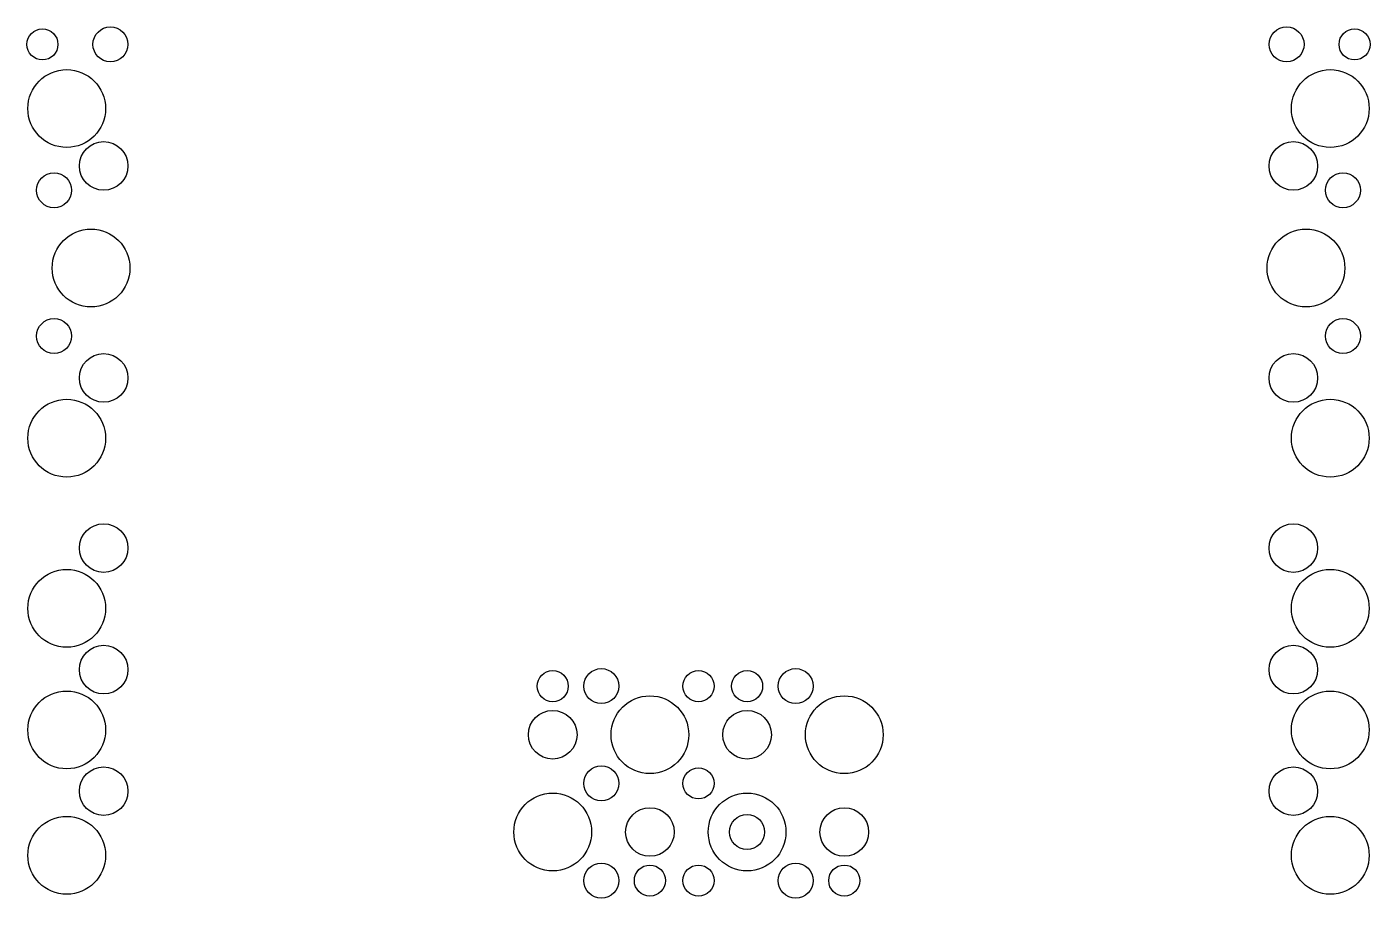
# Model space of a CAD drawing. Extents: x -691 to 691, y -448 to 448.
import ezdxf

# ---------------------------------------------------------------- set-up
doc = ezdxf.new("R2010")
doc.units = 0

msp = doc.modelspace()

# ---------------------------------------------------------------- linework, layer by layer
for centre, radius in [((-675, 430), 16), ((-605, 430), 18), ((605, 430), 18), ((675, 430), 16), ((-650, 364), 40), ((650, 364), 40), ((-612, 305), 25), ((612, 305), 25), ((-663, 280), 18), ((663, 280), 18), ((-625, 200), 40), ((625, 200), 40), ((-663, 130), 18), ((663, 130), 18), ((-612, 87), 25), ((612, 87), 25), ((-650, 25), 40), ((650, 25), 40), ((-612, -88), 25), ((612, -88), 25), ((-650, -150), 40), ((650, -150), 40), ((-612, -213), 25), ((612, -213), 25), ((-150, -230), 16), ((-100, -230), 18), ((0, -230), 16), ((50, -230), 16), ((100, -230), 18), ((-650, -275), 40), ((-50, -280), 40), ((150, -280), 40), ((650, -275), 40), ((-150, -280), 25), ((50, -280), 25), ((-612, -338), 25), ((-100, -330), 18), ((0, -330), 16), ((612, -338), 25), ((-150, -380), 40), ((50, -380), 40), ((-50, -380), 25), ((150, -380), 25), ((-650, -404), 40), ((50, -380), 18), ((650, -404), 40), ((-100, -430), 18), ((-50, -430), 16), ((0, -430), 16), ((100, -430), 18), ((150, -430), 16)]:
    msp.add_circle(centre, radius)

doc.saveas('drawing.dxf')
